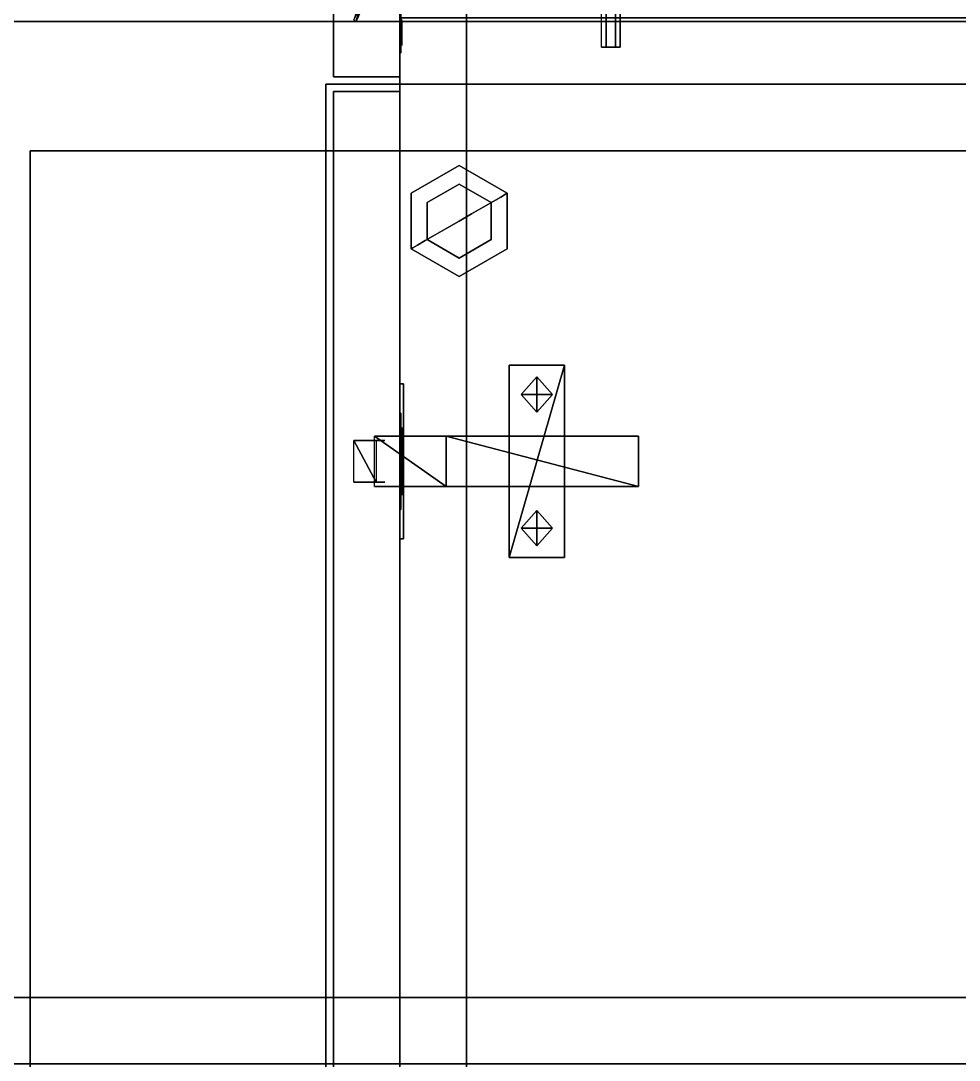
# Model space of a CAD drawing. Extents: x 0 to 4068, y -150 to 4325.
# Drawn here: x 1700.5 to 1954.2, y 1933.5 to 2214.7 of the extents above; entities that cross this region are included whole.
import ezdxf

# ---------------------------------------------------------------- set-up
doc = ezdxf.new("R2010")
doc.units = 0
for name, color, linetype in [('LAYER0', 7, 'CONTINUOUS'), ('LAYER456', 7, 'CONTINUOUS'), ('LAYER465', 7, 'CONTINUOUS'), ('LAYER466', 7, 'CONTINUOUS'), ('LAYER475', 7, 'CONTINUOUS'), ('LAYER669', 253, 'CONTINUOUS'), ('LAYER689', 254, 'CONTINUOUS'), ('LAYER696', 28, 'CONTINUOUS'), ('LAYER697', 253, 'CONTINUOUS'), ('LAYER698', 28, 'CONTINUOUS'), ('LAYER699', 253, 'CONTINUOUS'), ('LAYER700', 253, 'CONTINUOUS'), ('LAYER757', 7, 'CONTINUOUS'), ('LAYER758', 7, 'CONTINUOUS'), ('LAYER760', 7, 'CONTINUOUS'), ('LAYER772', 28, 'CONTINUOUS'), ('LAYER773', 253, 'CONTINUOUS'), ('LAYER775', 254, 'CONTINUOUS'), ('LAYER776', 253, 'CONTINUOUS'), ('LAYER778', 45, 'CONTINUOUS'), ('LAYER779', 45, 'CONTINUOUS'), ('LAYER781', 45, 'CONTINUOUS'), ('LAYER785', 253, 'CONTINUOUS'), ('LAYER821', 19, 'CONTINUOUS')]:
    doc.layers.add(name, color=color, linetype=linetype)

msp = doc.modelspace()

# ---------------------------------------------------------------- linework, layer by layer
at = {"layer": 'LAYER0', "invisible_edges": 1}
for points in [[(4068, 4325, -5), (0, -150, -5), (0, 4325, -5), (4068, 4325, -5)], [(0, -150, -5), (4068, 4325, -5), (4068, -150, -5), (0, -150, -5)], [(4068, -150), (0, 4325), (0, -150), (4068, -150)], [(0, 4325), (4068, -150), (4068, 4325), (0, 4325)]]:
    msp.add_3dface(points, dxfattribs=at)
at = {"layer": 'LAYER456', "invisible_edges": 1}
for points in [[(2153, 1950.5, 149), (1617, 2214.5, 149), (2153, 2214.5, 149), (2153, 1950.5, 149)], [(1617, 2214.5, 149), (2153, 1950.5, 149), (1617, 1950.5, 149), (1617, 2214.5, 149)], [(2153, 2214.5, 167), (1617, 2214.5, 149), (1617, 2214.5, 167), (2153, 2214.5, 167)], [(1617, 2214.5, 149), (2153, 2214.5, 167), (2153, 2214.5, 149), (1617, 2214.5, 149)], [(1617, 1950.5, 167), (2153, 2214.5, 167), (1617, 2214.5, 167), (1617, 1950.5, 167)], [(2153, 2214.5, 167), (1617, 1950.5, 167), (2153, 1950.5, 167), (2153, 2214.5, 167)], [(2153, 1950.5, 149), (1617, 1950.5, 167), (1617, 1950.5, 149), (2153, 1950.5, 149)], [(1617, 1950.5, 167), (2153, 1950.5, 149), (2153, 1950.5, 167), (1617, 1950.5, 167)]]:
    msp.add_3dface(points, dxfattribs=at)
at = {"layer": 'LAYER465', "invisible_edges": 1}
for points in [[(2153, 2232.5, 148), (1617, 2214.5, 148), (1617, 2232.5, 148), (2153, 2232.5, 148)], [(1617, 2214.5, 148), (2153, 2232.5, 148), (2153, 2214.5, 148), (1617, 2214.5, 148)], [(2153, 2214.5, 868), (1617, 2232.5, 868), (1617, 2214.5, 868), (2153, 2214.5, 868)], [(1617, 2232.5, 868), (2153, 2214.5, 868), (2153, 2232.5, 868), (1617, 2232.5, 868)], [(2153, 2214.5, 868), (1617, 2214.5, 148), (2153, 2214.5, 148), (2153, 2214.5, 868)], [(1617, 2214.5, 148), (2153, 2214.5, 868), (1617, 2214.5, 868), (1617, 2214.5, 148)]]:
    msp.add_3dface(points, dxfattribs=at)
at = {"layer": 'LAYER466', "invisible_edges": 1}
for points in [[(2153, 1950.5, 148), (1617, 1950.5, 868), (2153, 1950.5, 868), (2153, 1950.5, 148)], [(1617, 1950.5, 868), (2153, 1950.5, 148), (1617, 1950.5, 148), (1617, 1950.5, 868)], [(2153, 1950.5, 148), (1617, 1932.5, 148), (1617, 1950.5, 148), (2153, 1950.5, 148)], [(1617, 1932.5, 148), (2153, 1950.5, 148), (2153, 1932.5, 148), (1617, 1932.5, 148)], [(2153, 1932.5, 868), (1617, 1950.5, 868), (1617, 1932.5, 868), (2153, 1932.5, 868)], [(1617, 1950.5, 868), (2153, 1932.5, 868), (2153, 1950.5, 868), (1617, 1950.5, 868)]]:
    msp.add_3dface(points, dxfattribs=at)
at = {"layer": 'LAYER475', "invisible_edges": 1}
for points in [[(2128.4, 1950.5, 499), (1637, 2214.5, 499), (2128.4, 2214.5, 499), (2128.4, 1950.5, 499)], [(1637, 2214.5, 499), (2128.4, 1950.5, 499), (1637, 1950.5, 499), (1637, 2214.5, 499)], [(2128.4, 2214.5, 517), (1637, 2214.5, 499), (1637, 2214.5, 517), (2128.4, 2214.5, 517)], [(1637, 2214.5, 499), (2128.4, 2214.5, 517), (2128.4, 2214.5, 499), (1637, 2214.5, 499)], [(1637, 1950.5, 517), (2128.4, 2214.5, 517), (1637, 2214.5, 517), (1637, 1950.5, 517)], [(2128.4, 2214.5, 517), (1637, 1950.5, 517), (2128.4, 1950.5, 517), (2128.4, 2214.5, 517)], [(2128.4, 1950.5, 499), (1637, 1950.5, 517), (1637, 1950.5, 499), (2128.4, 1950.5, 499)], [(1637, 1950.5, 517), (2128.4, 1950.5, 499), (2128.4, 1950.5, 517), (1637, 1950.5, 517)]]:
    msp.add_3dface(points, dxfattribs=at)
at = {"layer": 'LAYER669', "invisible_edges": 1}
for points in [[(2153, 2215.5, 1700), (1803, 2197.5, 1700), (1803, 2215.5, 1700), (2153, 2215.5, 1700)], [(1803, 2197.5, 1700), (2153, 2215.5, 1700), (2153, 2197.5, 1700), (1803, 2197.5, 1700)], [(1803, 2197.5, 1700), (1803, 2215.5, 2360), (1803, 2215.5, 1700), (1803, 2197.5, 1700)], [(1803, 2215.5, 2360), (1803, 2197.5, 1700), (1803, 2197.5, 2360), (1803, 2215.5, 2360)], [(2153, 2197.5, 2360), (1803, 2215.5, 2360), (1803, 2197.5, 2360), (2153, 2197.5, 2360)], [(1803, 2215.5, 2360), (2153, 2197.5, 2360), (2153, 2215.5, 2360), (1803, 2215.5, 2360)], [(1803, 2197.5, 1700), (2153, 2197.5, 2360), (1803, 2197.5, 2360), (1803, 2197.5, 1700)], [(2153, 2197.5, 2360), (1803, 2197.5, 1700), (2153, 2197.5, 1700), (2153, 2197.5, 2360)]]:
    msp.add_3dface(points, dxfattribs=at)
at = {"layer": 'LAYER689'}
for points in [[(1857.5, 2207.5, 2018.5), (1862.5, 2207.5, 2018.5), (1861.25, 2207.5, 2020.665), (1858.75, 2207.5, 2020.665)], [(1857.5, 2207.5, 2018.5), (1858.75, 2207.5, 2016.335), (1861.25, 2207.5, 2016.335), (1862.5, 2207.5, 2018.5)]]:
    msp.add_3dface(points, dxfattribs=at)
at = {"layer": 'LAYER696'}
for points, invisible_edges in [([(1803.25, 2219, 1790), (1803.25, 2214.025, 1790.99), (1803.25, 2215, 1797.5), (1803.25, 2219, 1794)], 2), ([(1803.25, 2214.025, 1815.01), (1803.25, 2219, 1816), (1803.25, 2219, 1812), (1803.25, 2215, 1808.5)], 8), ([(1803.25, 2214.025, 1790.99), (1803.25, 2209.808, 1793.808), (1803.25, 2211.5, 1797.5), (1803.25, 2215, 1797.5)], 10), ([(1803.25, 2209.808, 1812.192), (1803.25, 2214.025, 1815.01), (1803.25, 2215, 1808.5), (1803.25, 2211.5, 1808.5)], 10), ([(1803.5, 2208, 1808.5), (1803.5, 2208, 1797.5), (1803.5, 2215, 1797.5), (1803.5, 2214.791, 1808.317)], 4), ([(1803.25, 2209.808, 1793.808), (1803.25, 2206.99, 1798.025), (1803.25, 2208, 1797.5), (1803.25, 2211.5, 1797.5)], 10), ([(1803.25, 2206.99, 1807.975), (1803.25, 2209.808, 1812.192), (1803.25, 2211.5, 1808.5), (1803.25, 2208, 1808.5)], 10), ([(1803.25, 2206.99, 1798.025), (1803.25, 2206, 1803), (1803.25, 2208, 1803), (1803.25, 2208, 1797.5)], 10), ([(1803.25, 2206, 1803), (1803.25, 2206.99, 1807.975), (1803.25, 2208, 1808.5), (1803.25, 2208, 1803)], 10)]:
    msp.add_3dface(points, dxfattribs=dict(at, invisible_edges=invisible_edges))
at = {"layer": 'LAYER697'}
for points in [[(1791.077, 2214.418, 1808.652), (1796.544, 2232.682, 1808.652), (1790.5, 2214.909, 1808.652), (1791.077, 2214.418, 1808.652)], [(1798.925, 2231.192, 1808.652), (1796.544, 2232.682, 1808.652), (1791.077, 2214.418, 1808.652), (1798.925, 2231.192, 1808.652)], [(1791.077, 2214.418, 1797.348), (1790.5, 2214.909, 1797.348), (1798.925, 2231.192, 1797.348), (1791.077, 2214.418, 1797.348)]]:
    msp.add_3dface(points, dxfattribs=at)
at = {"layer": 'LAYER698'}
for points, invisible_edges in [([(1803.25, 2219, 2244), (1803.25, 2214.025, 2244.99), (1803.25, 2215, 2251.5), (1803.25, 2219, 2248)], 2), ([(1803.25, 2214.025, 2269.01), (1803.25, 2219, 2270), (1803.25, 2219, 2266), (1803.25, 2215, 2262.5)], 8), ([(1803.25, 2214.025, 2244.99), (1803.25, 2209.808, 2247.808), (1803.25, 2211.5, 2251.5), (1803.25, 2215, 2251.5)], 10), ([(1803.25, 2209.808, 2266.192), (1803.25, 2214.025, 2269.01), (1803.25, 2215, 2262.5), (1803.25, 2211.5, 2262.5)], 10), ([(1803.5, 2208, 2262.5), (1803.5, 2208, 2251.5), (1803.5, 2215, 2251.5), (1803.5, 2214.791, 2262.317)], 4), ([(1803.25, 2209.808, 2247.808), (1803.25, 2206.99, 2252.025), (1803.25, 2208, 2251.5), (1803.25, 2211.5, 2251.5)], 10), ([(1803.25, 2206.99, 2261.975), (1803.25, 2209.808, 2266.192), (1803.25, 2211.5, 2262.5), (1803.25, 2208, 2262.5)], 10), ([(1803.25, 2206.99, 2252.025), (1803.25, 2206, 2257), (1803.25, 2208, 2257), (1803.25, 2208, 2251.5)], 10), ([(1803.25, 2206, 2257), (1803.25, 2206.99, 2261.975), (1803.25, 2208, 2262.5), (1803.25, 2208, 2257)], 10)]:
    msp.add_3dface(points, dxfattribs=dict(at, invisible_edges=invisible_edges))
at = {"layer": 'LAYER699'}
for points in [[(1791.077, 2214.418, 2262.652), (1796.544, 2232.682, 2262.652), (1790.5, 2214.909, 2262.652), (1791.077, 2214.418, 2262.652)], [(1798.925, 2231.192, 2262.652), (1796.544, 2232.682, 2262.652), (1791.077, 2214.418, 2262.652), (1798.925, 2231.192, 2262.652)], [(1791.077, 2214.418, 2251.348), (1790.5, 2214.909, 2251.348), (1798.925, 2231.192, 2251.348), (1791.077, 2214.418, 2251.348)]]:
    msp.add_3dface(points, dxfattribs=at)
at = {"layer": 'LAYER700', "invisible_edges": 1}
for points in [[(1785, 2621, 1703), (1803, 2199.5, 1703), (1785, 2199.5, 1703), (1785, 2621, 1703)], [(1803, 2199.5, 1703), (1785, 2621, 1703), (1803, 2621, 1703), (1803, 2199.5, 1703)], [(1803, 2621, 2357), (1785, 2199.5, 2357), (1803, 2199.5, 2357), (1803, 2621, 2357)], [(1785, 2199.5, 2357), (1803, 2621, 2357), (1785, 2621, 2357), (1785, 2199.5, 2357)], [(1785, 2199.5, 2357), (1785, 2621, 1703), (1785, 2199.5, 1703), (1785, 2199.5, 2357)], [(1785, 2621, 1703), (1785, 2199.5, 2357), (1785, 2621, 2357), (1785, 2621, 1703)], [(1803, 2621, 2357), (1803, 2199.5, 1703), (1803, 2621, 1703), (1803, 2621, 2357)], [(1803, 2199.5, 1703), (1803, 2621, 2357), (1803, 2199.5, 2357), (1803, 2199.5, 1703)], [(1785, 2199.5, 2357), (1803, 2199.5, 1703), (1803, 2199.5, 2357), (1785, 2199.5, 2357)], [(1803, 2199.5, 1703), (1785, 2199.5, 2357), (1785, 2199.5, 1703), (1803, 2199.5, 1703)]]:
    msp.add_3dface(points, dxfattribs=at)
at = {"layer": 'LAYER757', "invisible_edges": 1}
for points in [[(2153, 2179.5, 2359), (1803, 1460.5, 2359), (2153, 1460.5, 2359), (2153, 2179.5, 2359)], [(1803, 1460.5, 2359), (2153, 2179.5, 2359), (1803, 2179.5, 2359), (1803, 1460.5, 2359)], [(2153, 2179.5, 2359), (1803, 2179.5, 2341), (1803, 2179.5, 2359), (2153, 2179.5, 2359)], [(1803, 2179.5, 2341), (2153, 2179.5, 2359), (2153, 2179.5, 2341), (1803, 2179.5, 2341)], [(1803, 2179.5, 2341), (1803, 1460.5, 2359), (1803, 2179.5, 2359), (1803, 2179.5, 2341)], [(1803, 1460.5, 2359), (1803, 2179.5, 2341), (1803, 1460.5, 2341), (1803, 1460.5, 2359)], [(1803, 2179.5, 2341), (2153, 1460.5, 2341), (1803, 1460.5, 2341), (1803, 2179.5, 2341)], [(2153, 1460.5, 2341), (1803, 2179.5, 2341), (2153, 2179.5, 2341), (2153, 1460.5, 2341)]]:
    msp.add_3dface(points, dxfattribs=at)
at = {"layer": 'LAYER758', "invisible_edges": 1}
for points in [[(2153, 1460.5, 1901), (1803, 2179.5, 1901), (2153, 2179.5, 1901), (2153, 1460.5, 1901)], [(1803, 2179.5, 1901), (2153, 1460.5, 1901), (1803, 1460.5, 1901), (1803, 2179.5, 1901)], [(2153, 2179.5, 1919), (1803, 2179.5, 1901), (1803, 2179.5, 1919), (2153, 2179.5, 1919)], [(1803, 2179.5, 1901), (2153, 2179.5, 1919), (2153, 2179.5, 1901), (1803, 2179.5, 1901)], [(1803, 1460.5, 1919), (1803, 2179.5, 1901), (1803, 1460.5, 1901), (1803, 1460.5, 1919)], [(1803, 2179.5, 1901), (1803, 1460.5, 1919), (1803, 2179.5, 1919), (1803, 2179.5, 1901)], [(1803, 1460.5, 1919), (2153, 2179.5, 1919), (1803, 2179.5, 1919), (1803, 1460.5, 1919)], [(2153, 2179.5, 1919), (1803, 1460.5, 1919), (2153, 1460.5, 1919), (2153, 2179.5, 1919)]]:
    msp.add_3dface(points, dxfattribs=at)
at = {"layer": 'LAYER760', "invisible_edges": 1}
for points in [[(2153, 2197.5, 1900), (1803, 2179.5, 1900), (1803, 2197.5, 1900), (2153, 2197.5, 1900)], [(1803, 2179.5, 1900), (2153, 2197.5, 1900), (2153, 2179.5, 1900), (1803, 2179.5, 1900)], [(1803, 2197.5, 2360), (1803, 2179.5, 1900), (1803, 2179.5, 2360), (1803, 2197.5, 2360)], [(1803, 2179.5, 1900), (1803, 2197.5, 2360), (1803, 2197.5, 1900), (1803, 2179.5, 1900)], [(2153, 2179.5, 2360), (1803, 2197.5, 2360), (1803, 2179.5, 2360), (2153, 2179.5, 2360)], [(1803, 2197.5, 2360), (2153, 2179.5, 2360), (2153, 2197.5, 2360), (1803, 2197.5, 2360)], [(1803, 2197.5, 2360), (2153, 2197.5, 1900), (1803, 2197.5, 1900), (1803, 2197.5, 2360)], [(2153, 2197.5, 1900), (1803, 2197.5, 2360), (2153, 2197.5, 2360), (2153, 2197.5, 1900)], [(2153, 2179.5, 2360), (1803, 2179.5, 1900), (2153, 2179.5, 1900), (2153, 2179.5, 2360)], [(1803, 2179.5, 1900), (2153, 2179.5, 2360), (1803, 2179.5, 2360), (1803, 2179.5, 1900)]]:
    msp.add_3dface(points, dxfattribs=at)
at = {"layer": 'LAYER772'}
for points in [[(1803, 2104.5, 2336.5), (1803, 2116.5, 2336.5), (1803, 2104.5, 2336.5)], [(1804, 2116.5, 2318.5), (1803, 2116.5, 2318.5), (1804, 2116.5, 2318.5)], [(1803, 2074.5, 2318.5), (1803, 2116.5, 2318.5), (1804, 2116.5, 2318.5), (1804, 2074.5, 2318.5)], [(1804, 2104.5, 2336.5), (1803, 2104.5, 2336.5), (1803, 2116.5, 2336.5), (1804, 2116.5, 2336.5)], [(1804, 2116.5, 2336.5), (1803, 2116.5, 2336.5), (1803, 2116.5, 2318.5), (1804, 2116.5, 2318.5)], [(1803, 2074.5, 2318.5), (1803, 2074.5, 2336.5), (1803, 2116.5, 2336.5), (1803, 2116.5, 2318.5)], [(1804, 2116.5, 2318.5), (1804, 2116.5, 2336.5), (1804, 2116.5, 2336.5), (1804, 2116.5, 2318.5)], [(1803, 2086.5, 2323.5), (1803, 2104.5, 2323.5), (1803, 2086.5, 2323.5)], [(1804, 2086.5, 2323.5), (1803, 2086.5, 2323.5), (1803, 2104.5, 2323.5), (1804, 2104.5, 2323.5)], [(1804, 2104.5, 2323.5), (1803, 2104.5, 2323.5), (1803, 2104.5, 2336.5), (1804, 2104.5, 2336.5)], [(1803, 2086.5, 2336.5), (1803, 2074.5, 2336.5), (1803, 2086.5, 2336.5)], [(1804, 2086.5, 2323.5), (1803, 2086.5, 2323.5), (1803, 2086.5, 2336.5), (1804, 2086.5, 2336.5)], [(1804, 2086.5, 2336.5), (1803, 2086.5, 2336.5), (1803, 2074.5, 2336.5), (1804, 2074.5, 2336.5)], [(1804, 2074.5, 2336.5), (1803, 2074.5, 2336.5), (1803, 2074.5, 2318.5), (1804, 2074.5, 2318.5)], [(1804, 2074.5, 2318.5), (1804, 2074.5, 2336.5), (1804, 2074.5, 2336.5), (1804, 2074.5, 2318.5)]]:
    msp.add_3dface(points, dxfattribs=at)
for points, invisible_edges in [([(1804, 2116.5, 2318.5), (1804, 2074.5, 2318.5), (1804, 2086.5, 2323.5), (1804, 2104.5, 2323.5)], 10), ([(1804, 2116.5, 2318.5), (1804, 2104.5, 2323.5), (1804, 2104.5, 2336.5), (1804, 2116.5, 2336.5)], 1), ([(1803.25, 2107.51, 2341.475), (1803.25, 2108.5, 2336.5), (1803.25, 2104.5, 2336.5), (1803.25, 2101, 2340.5)], 8), ([(1803.25, 2104.692, 2345.692), (1803.25, 2107.51, 2341.475), (1803.25, 2101, 2340.5), (1803.25, 2101, 2344)], 10), ([(1803.25, 2100.475, 2348.51), (1803.25, 2104.692, 2345.692), (1803.25, 2101, 2344), (1803.25, 2101, 2347.5)], 10), ([(1803.5, 2100.817, 2340.709), (1803.5, 2090, 2340.5), (1803.5, 2086.5, 2336.5), (1803.5, 2104.5, 2336.5)], 5), ([(1803.5, 2104.5, 2336.5), (1803.5, 2086.5, 2336.5), (1803.5, 2086.5, 2323.5), (1803.5, 2104.5, 2323.5)], 1), ([(1803.25, 2095.5, 2349.5), (1803.25, 2100.475, 2348.51), (1803.25, 2101, 2347.5), (1803.25, 2095.5, 2347.5)], 10), ([(1803.5, 2101, 2347.5), (1803.5, 2090, 2347.5), (1803.5, 2090, 2340.5), (1803.5, 2100.817, 2340.709)], 4), ([(1803.25, 2090.525, 2348.51), (1803.25, 2095.5, 2349.5), (1803.25, 2095.5, 2347.5), (1803.25, 2090, 2347.5)], 10), ([(1803.25, 2086.308, 2345.692), (1803.25, 2090.525, 2348.51), (1803.25, 2090, 2347.5), (1803.25, 2090, 2344)], 10), ([(1803.25, 2082.5, 2336.5), (1803.25, 2083.49, 2341.475), (1803.25, 2090, 2340.5), (1803.25, 2086.5, 2336.5)], 2), ([(1803.25, 2083.49, 2341.475), (1803.25, 2086.308, 2345.692), (1803.25, 2090, 2344), (1803.25, 2090, 2340.5)], 10), ([(1804, 2074.5, 2318.5), (1804, 2086.5, 2323.5), (1804, 2086.5, 2336.5), (1804, 2074.5, 2336.5)], 1)]:
    msp.add_3dface(points, dxfattribs=dict(at, invisible_edges=invisible_edges))
at = {"layer": 'LAYER773'}
for points in [[(1832.5, 2121.5, 2339.01), (1832.5, 2121.5, 2341), (1847.5, 2121.5, 2341), (1832.5, 2121.5, 2339.01)], [(1832.5, 2121.5, 2339.01), (1847.5, 2121.5, 2341), (1847.5, 2121.5, 2339.01), (1832.5, 2121.5, 2339.01)], [(1832.5, 2069.5, 2341), (1832.5, 2121.5, 2341), (1832.5, 2121.5, 2339.01), (1832.5, 2069.5, 2341)], [(1832.5, 2069.5, 2341), (1832.5, 2121.5, 2339.01), (1832.5, 2069.5, 2339.01), (1832.5, 2069.5, 2341)], [(1832.5, 2069.5, 2339.01), (1832.5, 2121.5, 2339.01), (1847.5, 2121.5, 2339.01), (1832.5, 2069.5, 2339.01)], [(1832.5, 2069.5, 2339.01), (1847.5, 2121.5, 2339.01), (1847.5, 2069.5, 2339.01), (1832.5, 2069.5, 2339.01)], [(1847.5, 2121.5, 2339.01), (1847.5, 2121.5, 2341), (1847.5, 2069.5, 2341), (1847.5, 2121.5, 2339.01)], [(1847.5, 2121.5, 2339.01), (1847.5, 2069.5, 2341), (1847.5, 2069.5, 2339.01), (1847.5, 2121.5, 2339.01)], [(1840, 2118.383, 2339.01), (1840, 2108.791, 2339.01), (1835.757, 2113.587, 2339.01), (1840, 2118.383, 2339.01)], [(1840, 2118.383, 2339.01), (1840, 2118.383, 2338.016), (1835.757, 2113.587, 2339.01), (1840, 2118.383, 2339.01)], [(1835.757, 2113.587, 2339.01), (1840, 2118.383, 2338.016), (1835.757, 2113.587, 2338.016), (1835.757, 2113.587, 2339.01)], [(1840, 2118.383, 2338.016), (1844.243, 2113.587, 2338.016), (1835.757, 2113.587, 2338.016), (1840, 2118.383, 2338.016)], [(1844.243, 2113.587, 2338.016), (1840, 2118.383, 2338.016), (1844.243, 2113.587, 2339.01), (1844.243, 2113.587, 2338.016)], [(1844.243, 2113.587, 2339.01), (1840, 2118.383, 2338.016), (1840, 2118.383, 2339.01), (1844.243, 2113.587, 2339.01)], [(1840, 2118.383, 2339.01), (1844.243, 2113.587, 2339.01), (1840, 2108.791, 2339.01), (1840, 2118.383, 2339.01)], [(1835.757, 2113.587, 2338.016), (1840, 2108.791, 2338.016), (1835.757, 2113.587, 2339.01), (1835.757, 2113.587, 2338.016)], [(1835.757, 2113.587, 2339.01), (1840, 2108.791, 2338.016), (1840, 2108.791, 2339.01), (1835.757, 2113.587, 2339.01)], [(1835.757, 2113.587, 2338.016), (1844.243, 2113.587, 2338.016), (1840, 2108.791, 2338.016), (1835.757, 2113.587, 2338.016)], [(1840, 2108.791, 2338.016), (1844.243, 2113.587, 2338.016), (1840, 2108.791, 2339.01), (1840, 2108.791, 2338.016)], [(1840, 2108.791, 2339.01), (1844.243, 2113.587, 2338.016), (1844.243, 2113.587, 2339.01), (1840, 2108.791, 2339.01)], [(1791.077, 2101.152, 2342.082), (1796.544, 2101.152, 2323.818), (1790.5, 2101.152, 2341.591), (1791.077, 2101.152, 2342.082)], [(1790.5, 2089.848, 2341.591), (1790.5, 2101.152, 2341.591), (1796.544, 2089.848, 2323.818), (1790.5, 2089.848, 2341.591)], [(1796.544, 2089.848, 2323.818), (1790.5, 2101.152, 2341.591), (1796.544, 2101.152, 2323.818), (1796.544, 2089.848, 2323.818)], [(1798.925, 2101.152, 2325.308), (1796.544, 2101.152, 2323.818), (1791.077, 2101.152, 2342.082), (1798.925, 2101.152, 2325.308)], [(1815.5, 2102.283, 2333.042), (1815.5, 2102.283, 2326.079), (1796.135, 2102.283, 2330.058), (1815.5, 2102.283, 2333.042)], [(1796.135, 2102.283, 2330.058), (1815.5, 2102.283, 2326.079), (1796.135, 2102.283, 2323.094), (1796.135, 2102.283, 2330.058)], [(1796.135, 2088.717, 2323.094), (1796.135, 2102.283, 2323.094), (1815.5, 2088.717, 2326.079), (1796.135, 2088.717, 2323.094)], [(1815.5, 2088.717, 2326.079), (1796.135, 2102.283, 2323.094), (1815.5, 2102.283, 2326.079), (1815.5, 2088.717, 2326.079)], [(1867.5, 2102.283, 2341), (1867.5, 2102.283, 2326.079), (1815.5, 2102.283, 2341), (1867.5, 2102.283, 2341)], [(1815.5, 2102.283, 2341), (1867.5, 2102.283, 2326.079), (1815.5, 2102.283, 2326.079), (1815.5, 2102.283, 2341)], [(1815.5, 2088.717, 2326.079), (1815.5, 2102.283, 2326.079), (1867.5, 2088.717, 2326.079), (1815.5, 2088.717, 2326.079)], [(1867.5, 2088.717, 2326.079), (1815.5, 2102.283, 2326.079), (1867.5, 2102.283, 2326.079), (1867.5, 2088.717, 2326.079)], [(1867.5, 2088.717, 2341), (1867.5, 2088.717, 2326.079), (1867.5, 2102.283, 2341), (1867.5, 2088.717, 2341)], [(1867.5, 2102.283, 2341), (1867.5, 2088.717, 2326.079), (1867.5, 2102.283, 2326.079), (1867.5, 2102.283, 2341)], [(1791.077, 2089.848, 2342.082), (1790.5, 2089.848, 2341.591), (1798.925, 2089.848, 2325.308), (1791.077, 2089.848, 2342.082)], [(1798.925, 2089.848, 2325.308), (1790.5, 2089.848, 2341.591), (1796.544, 2089.848, 2323.818), (1798.925, 2089.848, 2325.308)], [(1796.135, 2088.717, 2330.058), (1796.135, 2088.717, 2323.094), (1815.5, 2088.717, 2333.042), (1796.135, 2088.717, 2330.058)], [(1815.5, 2088.717, 2333.042), (1796.135, 2088.717, 2323.094), (1815.5, 2088.717, 2326.079), (1815.5, 2088.717, 2333.042)], [(1815.5, 2088.717, 2341), (1815.5, 2088.717, 2326.079), (1867.5, 2088.717, 2341), (1815.5, 2088.717, 2341)], [(1867.5, 2088.717, 2341), (1815.5, 2088.717, 2326.079), (1867.5, 2088.717, 2326.079), (1867.5, 2088.717, 2341)], [(1840, 2082.209, 2339.01), (1840, 2072.617, 2339.01), (1835.757, 2077.413, 2339.01), (1840, 2082.209, 2339.01)], [(1840, 2082.209, 2339.01), (1840, 2082.209, 2338.016), (1835.757, 2077.413, 2339.01), (1840, 2082.209, 2339.01)], [(1835.757, 2077.413, 2339.01), (1840, 2082.209, 2338.016), (1835.757, 2077.413, 2338.016), (1835.757, 2077.413, 2339.01)], [(1840, 2082.209, 2338.016), (1844.243, 2077.413, 2338.016), (1835.757, 2077.413, 2338.016), (1840, 2082.209, 2338.016)], [(1844.243, 2077.413, 2338.016), (1840, 2082.209, 2338.016), (1844.243, 2077.413, 2339.01), (1844.243, 2077.413, 2338.016)], [(1844.243, 2077.413, 2339.01), (1840, 2082.209, 2338.016), (1840, 2082.209, 2339.01), (1844.243, 2077.413, 2339.01)], [(1840, 2082.209, 2339.01), (1844.243, 2077.413, 2339.01), (1840, 2072.617, 2339.01), (1840, 2082.209, 2339.01)], [(1835.757, 2077.413, 2338.016), (1840, 2072.617, 2338.016), (1835.757, 2077.413, 2339.01), (1835.757, 2077.413, 2338.016)], [(1835.757, 2077.413, 2339.01), (1840, 2072.617, 2338.016), (1840, 2072.617, 2339.01), (1835.757, 2077.413, 2339.01)], [(1835.757, 2077.413, 2338.016), (1844.243, 2077.413, 2338.016), (1840, 2072.617, 2338.016), (1835.757, 2077.413, 2338.016)], [(1840, 2072.617, 2338.016), (1844.243, 2077.413, 2338.016), (1840, 2072.617, 2339.01), (1840, 2072.617, 2338.016)], [(1840, 2072.617, 2339.01), (1844.243, 2077.413, 2338.016), (1844.243, 2077.413, 2339.01), (1840, 2072.617, 2339.01)], [(1847.5, 2069.5, 2339.01), (1847.5, 2069.5, 2341), (1832.5, 2069.5, 2341), (1847.5, 2069.5, 2339.01)], [(1847.5, 2069.5, 2339.01), (1832.5, 2069.5, 2341), (1832.5, 2069.5, 2339.01), (1847.5, 2069.5, 2339.01)]]:
    msp.add_3dface(points, dxfattribs=at)
at = {"layer": 'LAYER775'}
for points, invisible_edges in [([(1819, 2175.5, 2289.166), (1819, 2145.5, 2289.166), (1806.01, 2153, 2289.166), (1806.01, 2168, 2289.166)], 1), ([(1819, 2145.5, 2129.83), (1819, 2175.5, 2129.83), (1806.01, 2168, 2129.83), (1806.01, 2153, 2129.83)], 1), ([(1819, 2175.5, 2289.166), (1806.01, 2168, 2289.166), (1806.01, 2168, 2314.062), (1819, 2175.5, 2314.062)], 8), ([(1806.452, 2167.744, 2317.928), (1806.01, 2168, 2314.062), (1819, 2175.5, 2314.062), (1819, 2174.989, 2317.928)], 13), ([(1819, 2175.5, 2289.166), (1819, 2145.5, 2289.166), (1806.01, 2153, 2289.166), (1806.01, 2168, 2289.166)], 1), ([(1819, 2174.989, 2101.067), (1819, 2175.5, 2104.934), (1806.01, 2168, 2104.934), (1806.452, 2167.744, 2101.067)], 13), ([(1807.75, 2166.995, 2321.531), (1806.452, 2167.744, 2317.928), (1819, 2174.989, 2317.928), (1819, 2173.49, 2321.531)], 15), ([(1819, 2173.49, 2097.465), (1819, 2174.989, 2101.067), (1806.452, 2167.744, 2101.067), (1807.75, 2166.995, 2097.465)], 15), ([(1809.814, 2165.803, 2324.625), (1807.75, 2166.995, 2321.531), (1819, 2173.49, 2321.531), (1819, 2171.107, 2324.625)], 15), ([(1819, 2171.107, 2094.371), (1819, 2173.49, 2097.465), (1807.75, 2166.995, 2097.465), (1809.814, 2165.803, 2094.371)], 15), ([(1831.99, 2168, 2289.166), (1819, 2175.5, 2289.166), (1819, 2145.5, 2289.166), (1831.99, 2153, 2289.166)], 2), ([(1831.99, 2168, 2289.166), (1819, 2175.5, 2289.166), (1819, 2175.5, 2314.062), (1831.99, 2168, 2314.062)], 2), ([(1819, 2174.989, 2317.928), (1819, 2175.5, 2314.062), (1831.99, 2168, 2314.062), (1831.548, 2167.744, 2317.928)], 9), ([(1831.548, 2167.744, 2101.067), (1831.99, 2168, 2104.934), (1819, 2175.5, 2104.934), (1819, 2174.989, 2101.067)], 12), ([(1819, 2173.49, 2321.531), (1819, 2174.989, 2317.928), (1831.548, 2167.744, 2317.928), (1830.25, 2166.995, 2321.531)], 11), ([(1830.25, 2166.995, 2097.465), (1831.548, 2167.744, 2101.067), (1819, 2174.989, 2101.067), (1819, 2173.49, 2097.465)], 14), ([(1819, 2171.107, 2324.625), (1819, 2173.49, 2321.531), (1830.25, 2166.995, 2321.531), (1828.186, 2165.803, 2324.625)], 11), ([(1828.186, 2165.803, 2094.371), (1830.25, 2166.995, 2097.465), (1819, 2173.49, 2097.465), (1819, 2171.107, 2094.371)], 14), ([(1812.505, 2164.25, 2326.999), (1809.814, 2165.803, 2324.625), (1819, 2171.107, 2324.625), (1819, 2168, 2326.999)], 15), ([(1819, 2168, 2091.997), (1819, 2171.107, 2094.371), (1809.814, 2165.803, 2094.371), (1812.505, 2164.25, 2091.997)], 15), ([(1819, 2168, 2326.999), (1819, 2171.107, 2324.625), (1828.186, 2165.803, 2324.625), (1825.495, 2164.25, 2326.999)], 11), ([(1825.495, 2164.25, 2091.997), (1828.186, 2165.803, 2094.371), (1819, 2171.107, 2094.371), (1819, 2168, 2091.997)], 14), ([(1806.452, 2167.744, 2101.067), (1806.01, 2168, 2104.934), (1806.01, 2153, 2104.934), (1806.452, 2153.256, 2101.067)], 9), ([(1806.452, 2153.256, 2317.928), (1806.01, 2153, 2314.062), (1806.01, 2168, 2314.062), (1806.452, 2167.744, 2317.928)], 12), ([(1819, 2170.5, 2129.83), (1819, 2150.5, 2129.83), (1810.34, 2155.5, 2129.83), (1810.34, 2165.5, 2129.83)], 1), ([(1819, 2170.5, 2289.166), (1810.34, 2165.5, 2289.166), (1810.34, 2165.5, 2129.83), (1819, 2170.5, 2129.83)], 2), ([(1815.638, 2162.441, 2328.491), (1812.505, 2164.25, 2326.999), (1819, 2168, 2326.999), (1819, 2164.382, 2328.491)], 15), ([(1819, 2164.382, 2090.505), (1819, 2168, 2091.997), (1812.505, 2164.25, 2091.997), (1815.638, 2162.441, 2090.505)], 15), ([(1827.66, 2165.5, 2129.83), (1819, 2170.5, 2129.83), (1819, 2150.5, 2129.83), (1827.66, 2155.5, 2129.83)], 2), ([(1827.66, 2165.5, 2289.166), (1819, 2170.5, 2289.166), (1819, 2170.5, 2129.83), (1827.66, 2165.5, 2129.83)], 8), ([(1819, 2164.382, 2328.491), (1819, 2168, 2326.999), (1825.495, 2164.25, 2326.999), (1822.362, 2162.441, 2328.491)], 11), ([(1822.362, 2162.441, 2090.505), (1825.495, 2164.25, 2091.997), (1819, 2168, 2091.997), (1819, 2164.382, 2090.505)], 14), ([(1831.548, 2167.744, 2317.928), (1831.99, 2168, 2314.062), (1831.99, 2153, 2314.062), (1831.548, 2153.256, 2317.928)], 12), ([(1831.548, 2153.256, 2101.067), (1831.99, 2153, 2104.934), (1831.99, 2168, 2104.934), (1831.548, 2167.744, 2101.067)], 9), ([(1807.75, 2166.995, 2097.465), (1806.452, 2167.744, 2101.067), (1806.452, 2153.256, 2101.067), (1807.75, 2154.005, 2097.465)], 11), ([(1807.75, 2154.005, 2321.531), (1806.452, 2153.256, 2317.928), (1806.452, 2167.744, 2317.928), (1807.75, 2166.995, 2321.531)], 14), ([(1809.814, 2165.803, 2094.371), (1807.75, 2166.995, 2097.465), (1807.75, 2154.005, 2097.465), (1809.814, 2155.197, 2094.371)], 11), ([(1809.814, 2155.197, 2324.625), (1807.75, 2154.005, 2321.531), (1807.75, 2166.995, 2321.531), (1809.814, 2165.803, 2324.625)], 14), ([(1812.505, 2156.75, 2326.999), (1809.814, 2155.197, 2324.625), (1809.814, 2165.803, 2324.625), (1812.505, 2164.25, 2326.999)], 14), ([(1812.505, 2164.25, 2091.997), (1809.814, 2165.803, 2094.371), (1809.814, 2155.197, 2094.371), (1812.505, 2156.75, 2091.997)], 11), ([(1810.34, 2165.5, 2289.166), (1810.34, 2155.5, 2289.166), (1810.34, 2155.5, 2129.83), (1810.34, 2165.5, 2129.83)], 10), ([(1825.495, 2164.25, 2326.999), (1828.186, 2165.803, 2324.625), (1828.186, 2155.197, 2324.625), (1825.495, 2156.75, 2326.999)], 14), ([(1825.495, 2156.75, 2091.997), (1828.186, 2155.197, 2094.371), (1828.186, 2165.803, 2094.371), (1825.495, 2164.25, 2091.997)], 11), ([(1827.66, 2155.5, 2289.166), (1827.66, 2165.5, 2289.166), (1827.66, 2165.5, 2129.83), (1827.66, 2155.5, 2129.83)], 2), ([(1828.186, 2165.803, 2324.625), (1830.25, 2166.995, 2321.531), (1830.25, 2154.005, 2321.531), (1828.186, 2155.197, 2324.625)], 14), ([(1828.186, 2155.197, 2094.371), (1830.25, 2154.005, 2097.465), (1830.25, 2166.995, 2097.465), (1828.186, 2165.803, 2094.371)], 11), ([(1830.25, 2166.995, 2321.531), (1831.548, 2167.744, 2317.928), (1831.548, 2153.256, 2317.928), (1830.25, 2154.005, 2321.531)], 14), ([(1830.25, 2154.005, 2097.465), (1831.548, 2153.256, 2101.067), (1831.548, 2167.744, 2101.067), (1830.25, 2166.995, 2097.465)], 11), ([(1815.638, 2158.559, 2328.491), (1812.505, 2156.75, 2326.999), (1812.505, 2164.25, 2326.999), (1815.638, 2162.441, 2328.491)], 14), ([(1815.638, 2162.441, 2090.505), (1812.505, 2164.25, 2091.997), (1812.505, 2156.75, 2091.997), (1815.638, 2158.559, 2090.505)], 11), ([(1819, 2160.5, 2330.134), (1815.638, 2162.441, 2328.491), (1819, 2164.382, 2328.491), (1819, 2160.5, 2330.134)], 7), ([(1819, 2160.5, 2089.996), (1819, 2164.382, 2090.505), (1815.638, 2162.441, 2090.505), (1819, 2160.5, 2089.996)], 7), ([(1819, 2160.5, 2330.134), (1815.638, 2158.559, 2328.491), (1815.638, 2162.441, 2328.491), (1819, 2160.5, 2330.134)], 6), ([(1819, 2160.5, 2089.996), (1815.638, 2162.441, 2090.505), (1815.638, 2158.559, 2090.505), (1819, 2160.5, 2089.996)], 3), ([(1819, 2160.5, 2330.134), (1819, 2164.382, 2328.491), (1822.362, 2162.441, 2328.491), (1819, 2160.5, 2330.134)], 3), ([(1819, 2160.5, 2089.996), (1822.362, 2162.441, 2090.505), (1819, 2164.382, 2090.505), (1819, 2160.5, 2089.996)], 6), ([(1819, 2160.5, 2330.134), (1822.362, 2162.441, 2328.491), (1822.362, 2158.559, 2328.491), (1819, 2160.5, 2330.134)], 6), ([(1819, 2160.5, 2089.996), (1822.362, 2158.559, 2090.505), (1822.362, 2162.441, 2090.505), (1819, 2160.5, 2089.996)], 3), ([(1822.362, 2162.441, 2328.491), (1825.495, 2164.25, 2326.999), (1825.495, 2156.75, 2326.999), (1822.362, 2158.559, 2328.491)], 14), ([(1822.362, 2158.559, 2090.505), (1825.495, 2156.75, 2091.997), (1825.495, 2164.25, 2091.997), (1822.362, 2162.441, 2090.505)], 11), ([(1819, 2160.5, 2330.134), (1819, 2156.618, 2328.491), (1815.638, 2158.559, 2328.491), (1819, 2160.5, 2330.134)], 3), ([(1819, 2160.5, 2089.996), (1815.638, 2158.559, 2090.505), (1819, 2156.618, 2090.505), (1819, 2160.5, 2089.996)], 6), ([(1819, 2160.5, 2330.134), (1822.362, 2158.559, 2328.491), (1819, 2156.618, 2328.491), (1819, 2160.5, 2330.134)], 7), ([(1819, 2160.5, 2089.996), (1819, 2156.618, 2090.505), (1822.362, 2158.559, 2090.505), (1819, 2160.5, 2089.996)], 7), ([(1812.505, 2156.75, 2091.997), (1809.814, 2155.197, 2094.371), (1819, 2149.893, 2094.371), (1819, 2153, 2091.997)], 14), ([(1819, 2153, 2326.999), (1819, 2149.893, 2324.625), (1809.814, 2155.197, 2324.625), (1812.505, 2156.75, 2326.999)], 11), ([(1819, 2156.618, 2328.491), (1819, 2153, 2326.999), (1812.505, 2156.75, 2326.999), (1815.638, 2158.559, 2328.491)], 11), ([(1815.638, 2158.559, 2090.505), (1812.505, 2156.75, 2091.997), (1819, 2153, 2091.997), (1819, 2156.618, 2090.505)], 14), ([(1822.362, 2158.559, 2328.491), (1825.495, 2156.75, 2326.999), (1819, 2153, 2326.999), (1819, 2156.618, 2328.491)], 15), ([(1819, 2156.618, 2090.505), (1819, 2153, 2091.997), (1825.495, 2156.75, 2091.997), (1822.362, 2158.559, 2090.505)], 15), ([(1825.495, 2156.75, 2326.999), (1828.186, 2155.197, 2324.625), (1819, 2149.893, 2324.625), (1819, 2153, 2326.999)], 15), ([(1819, 2153, 2091.997), (1819, 2149.893, 2094.371), (1828.186, 2155.197, 2094.371), (1825.495, 2156.75, 2091.997)], 15), ([(1807.75, 2154.005, 2097.465), (1806.452, 2153.256, 2101.067), (1819, 2146.011, 2101.067), (1819, 2147.51, 2097.465)], 14), ([(1819, 2147.51, 2321.531), (1819, 2146.011, 2317.928), (1806.452, 2153.256, 2317.928), (1807.75, 2154.005, 2321.531)], 11), ([(1809.814, 2155.197, 2094.371), (1807.75, 2154.005, 2097.465), (1819, 2147.51, 2097.465), (1819, 2149.893, 2094.371)], 14), ([(1819, 2149.893, 2324.625), (1819, 2147.51, 2321.531), (1807.75, 2154.005, 2321.531), (1809.814, 2155.197, 2324.625)], 11), ([(1810.34, 2155.5, 2289.166), (1819, 2150.5, 2289.166), (1819, 2150.5, 2129.83), (1810.34, 2155.5, 2129.83)], 8), ([(1828.186, 2155.197, 2324.625), (1830.25, 2154.005, 2321.531), (1819, 2147.51, 2321.531), (1819, 2149.893, 2324.625)], 15), ([(1819, 2149.893, 2094.371), (1819, 2147.51, 2097.465), (1830.25, 2154.005, 2097.465), (1828.186, 2155.197, 2094.371)], 15), ([(1819, 2147.51, 2097.465), (1819, 2146.011, 2101.067), (1831.548, 2153.256, 2101.067), (1830.25, 2154.005, 2097.465)], 15), ([(1830.25, 2154.005, 2321.531), (1831.548, 2153.256, 2317.928), (1819, 2146.011, 2317.928), (1819, 2147.51, 2321.531)], 15), ([(1806.452, 2153.256, 2101.067), (1806.01, 2153, 2104.934), (1819, 2145.5, 2104.934), (1819, 2146.011, 2101.067)], 12), ([(1819, 2146.011, 2317.928), (1819, 2145.5, 2314.062), (1806.01, 2153, 2314.062), (1806.452, 2153.256, 2317.928)], 9), ([(1819, 2146.011, 2101.067), (1819, 2145.5, 2104.934), (1831.99, 2153, 2104.934), (1831.548, 2153.256, 2101.067)], 13), ([(1831.548, 2153.256, 2317.928), (1831.99, 2153, 2314.062), (1819, 2145.5, 2314.062), (1819, 2146.011, 2317.928)], 13)]:
    msp.add_3dface(points, dxfattribs=dict(at, invisible_edges=invisible_edges))
for points in [[(1806.01, 2168, 2129.83), (1819, 2175.5, 2129.83), (1819, 2175.5, 2104.934), (1806.01, 2168, 2104.934)], [(1819, 2175.5, 2129.83), (1831.99, 2168, 2129.83), (1831.99, 2168, 2104.934), (1819, 2175.5, 2104.934)], [(1806.01, 2153, 2129.83), (1806.01, 2168, 2129.83), (1806.01, 2168, 2104.934), (1806.01, 2153, 2104.934)], [(1806.01, 2168, 2289.166), (1806.01, 2153, 2289.166), (1806.01, 2153, 2314.062), (1806.01, 2168, 2314.062)], [(1831.99, 2168, 2129.83), (1831.99, 2153, 2129.83), (1831.99, 2153, 2104.934), (1831.99, 2168, 2104.934)], [(1831.99, 2153, 2289.166), (1831.99, 2168, 2289.166), (1831.99, 2168, 2314.062), (1831.99, 2153, 2314.062)], [(1819, 2150.5, 2289.166), (1827.66, 2155.5, 2289.166), (1827.66, 2155.5, 2129.83), (1819, 2150.5, 2129.83)], [(1819, 2145.5, 2129.83), (1806.01, 2153, 2129.83), (1806.01, 2153, 2104.934), (1819, 2145.5, 2104.934)], [(1806.01, 2153, 2289.166), (1819, 2145.5, 2289.166), (1819, 2145.5, 2314.062), (1806.01, 2153, 2314.062)], [(1831.99, 2153, 2129.83), (1819, 2145.5, 2129.83), (1819, 2145.5, 2104.934), (1831.99, 2153, 2104.934)], [(1819, 2145.5, 2289.166), (1831.99, 2153, 2289.166), (1831.99, 2153, 2314.062), (1819, 2145.5, 2314.062)]]:
    msp.add_3dface(points, dxfattribs=at)
at = {"layer": 'LAYER776', "invisible_edges": 1}
for points in [[(1785, 1444.5, 2357), (1803, 2195.5, 2357), (1785, 2195.5, 2357), (1785, 1444.5, 2357)], [(1803, 2195.5, 2357), (1785, 1444.5, 2357), (1803, 1444.5, 2357), (1803, 2195.5, 2357)], [(1785, 2195.5, 1904), (1803, 2195.5, 2357), (1803, 2195.5, 1904), (1785, 2195.5, 1904)], [(1803, 2195.5, 2357), (1785, 2195.5, 1904), (1785, 2195.5, 2357), (1803, 2195.5, 2357)], [(1803, 1444.5, 1904), (1785, 2195.5, 1904), (1803, 2195.5, 1904), (1803, 1444.5, 1904)], [(1785, 2195.5, 1904), (1803, 1444.5, 1904), (1785, 1444.5, 1904), (1785, 2195.5, 1904)], [(1785, 2195.5, 1904), (1785, 1444.5, 2357), (1785, 2195.5, 2357), (1785, 2195.5, 1904)], [(1785, 1444.5, 2357), (1785, 2195.5, 1904), (1785, 1444.5, 1904), (1785, 1444.5, 2357)], [(1803, 1444.5, 1904), (1803, 2195.5, 2357), (1803, 1444.5, 2357), (1803, 1444.5, 1904)], [(1803, 2195.5, 2357), (1803, 1444.5, 1904), (1803, 2195.5, 1904), (1803, 2195.5, 2357)]]:
    msp.add_3dface(points, dxfattribs=at)
at = {"layer": 'LAYER778', "invisible_edges": 1}
for points in [[(2153, 1460.5, 1882), (1783, 2179.5, 1882), (2153, 2179.5, 1882), (2153, 1460.5, 1882)], [(1783, 2179.5, 1882), (2153, 1460.5, 1882), (1783, 1460.5, 1882), (1783, 2179.5, 1882)], [(2153, 2179.5, 1900), (1783, 2179.5, 1882), (1783, 2179.5, 1900), (2153, 2179.5, 1900)], [(1783, 2179.5, 1882), (2153, 2179.5, 1900), (2153, 2179.5, 1882), (1783, 2179.5, 1882)], [(1783, 1460.5, 1900), (1783, 2179.5, 1882), (1783, 1460.5, 1882), (1783, 1460.5, 1900)], [(1783, 2179.5, 1882), (1783, 1460.5, 1900), (1783, 2179.5, 1900), (1783, 2179.5, 1882)], [(1783, 1460.5, 1900), (2153, 2179.5, 1900), (1783, 2179.5, 1900), (1783, 1460.5, 1900)], [(2153, 2179.5, 1900), (1783, 1460.5, 1900), (2153, 1460.5, 1900), (2153, 2179.5, 1900)]]:
    msp.add_3dface(points, dxfattribs=at)
at = {"layer": 'LAYER779', "invisible_edges": 1}
for points in [[(2153, 2179.5, 1518), (1703, 1460.5, 1518), (2153, 1460.5, 1518), (2153, 2179.5, 1518)], [(1703, 1460.5, 1518), (2153, 2179.5, 1518), (1703, 2179.5, 1518), (1703, 1460.5, 1518)], [(1703, 2179.5, 1500), (1703, 1460.5, 1518), (1703, 2179.5, 1518), (1703, 2179.5, 1500)], [(1703, 1460.5, 1518), (1703, 2179.5, 1500), (1703, 1460.5, 1500), (1703, 1460.5, 1518)], [(2153, 2179.5, 1518), (1703, 2179.5, 1500), (1703, 2179.5, 1518), (2153, 2179.5, 1518)], [(1703, 2179.5, 1500), (2153, 2179.5, 1518), (2153, 2179.5, 1500), (1703, 2179.5, 1500)], [(1703, 2179.5, 1500), (2153, 1460.5, 1500), (1703, 1460.5, 1500), (1703, 2179.5, 1500)], [(2153, 1460.5, 1500), (1703, 2179.5, 1500), (2153, 2179.5, 1500), (2153, 1460.5, 1500)]]:
    msp.add_3dface(points, dxfattribs=at)
at = {"layer": 'LAYER781', "invisible_edges": 1}
for points in [[(2153, 2197.501, 1500), (1783, 2179.501, 1500), (1783, 2197.501, 1500), (2153, 2197.501, 1500)], [(1783, 2179.501, 1500), (2153, 2197.501, 1500), (2153, 2179.501, 1500), (1783, 2179.501, 1500)], [(1783, 2197.501, 1900), (1783, 2179.501, 1500), (1783, 2179.501, 1900), (1783, 2197.501, 1900)], [(1783, 2179.501, 1500), (1783, 2197.501, 1900), (1783, 2197.501, 1500), (1783, 2179.501, 1500)], [(2153, 2179.501, 1900), (1783, 2197.501, 1900), (1783, 2179.501, 1900), (2153, 2179.501, 1900)], [(1783, 2197.501, 1900), (2153, 2179.501, 1900), (2153, 2197.501, 1900), (1783, 2197.501, 1900)], [(1783, 2197.501, 1900), (2153, 2197.501, 1500), (1783, 2197.501, 1500), (1783, 2197.501, 1900)], [(2153, 2197.501, 1500), (1783, 2197.501, 1900), (2153, 2197.501, 1900), (2153, 2197.501, 1500)], [(2153, 2179.501, 1900), (1783, 2179.501, 1500), (2153, 2179.501, 1500), (2153, 2179.501, 1900)], [(1783, 2179.501, 1500), (2153, 2179.501, 1900), (1783, 2179.501, 1900), (1783, 2179.501, 1500)]]:
    msp.add_3dface(points, dxfattribs=at)
at = {"layer": 'LAYER785', "invisible_edges": 1}
for points in [[(1803, 1442.5, 2360), (1821, 3797.5, 2360), (1821, 1442.5, 2360), (1803, 1442.5, 2360)], [(1821, 3797.5, 2360), (1803, 1442.5, 2360), (1803, 3797.5, 2360), (1821, 3797.5, 2360)], [(1803, 3797.5, 2420), (1821, 1442.5, 2420), (1821, 3797.5, 2420), (1803, 3797.5, 2420)], [(1821, 1442.5, 2420), (1803, 3797.5, 2420), (1803, 1442.5, 2420), (1821, 1442.5, 2420)], [(1803, 1442.5, 2360), (1803, 3797.5, 2420), (1803, 3797.5, 2360), (1803, 1442.5, 2360)], [(1803, 3797.5, 2420), (1803, 1442.5, 2360), (1803, 1442.5, 2420), (1803, 3797.5, 2420)], [(1821, 1442.5, 2420), (1821, 3797.5, 2360), (1821, 3797.5, 2420), (1821, 1442.5, 2420)], [(1821, 3797.5, 2360), (1821, 1442.5, 2420), (1821, 1442.5, 2360), (1821, 3797.5, 2360)]]:
    msp.add_3dface(points, dxfattribs=at)
at = {"layer": 'LAYER821'}
for points, invisible_edges in [([(1567, 1439, 868), (1627.02, 2249, 868), (2153, 1439, 868), (1567, 1439, 868)], 3), ([(1627.02, 2249, 922), (1567, 1439, 922), (2153, 1439, 922), (1627.02, 2249, 922)], 5), ([(2153, 1439, 868), (1627.02, 2249, 868), (2068, 2249, 868), (2153, 1439, 868)], 5), ([(1627.02, 2249, 922), (2153, 1439, 922), (2068, 2249, 922), (1627.02, 2249, 922)], 3)]:
    msp.add_3dface(points, dxfattribs=dict(at, invisible_edges=invisible_edges))

# ---------------------------------------------------------------- meshes
at = {"layer": 'LAYER689'}
mesh = msp.add_polymesh((2, 6), dxfattribs=dict(at, n_close=True))
for k, corner in enumerate([(1857.5, 2223.5, 2018.5), (1858.75, 2223.5, 2020.665), (1861.25, 2223.5, 2020.665), (1862.5, 2223.5, 2018.5), (1861.25, 2223.5, 2016.335), (1858.75, 2223.5, 2016.335), (1857.5, 2207.5, 2018.5), (1858.75, 2207.5, 2020.665), (1861.25, 2207.5, 2020.665), (1862.5, 2207.5, 2018.5), (1861.25, 2207.5, 2016.335), (1858.75, 2207.5, 2016.335)]):
    mesh.set_mesh_vertex(divmod(k, 6), corner)
at = {"layer": 'LAYER696'}
mesh = msp.add_polymesh((2, 9), dxfattribs=at)
for k, corner in enumerate([(1803.25, 2219, 1790), (1803.25, 2214.025, 1790.99), (1803.25, 2209.808, 1793.808), (1803.25, 2206.99, 1798.025), (1803.25, 2206, 1803), (1803.25, 2206.99, 1807.975), (1803.25, 2209.808, 1812.192), (1803.25, 2214.025, 1815.01), (1803.25, 2219, 1816), (1803, 2219, 1790), (1803, 2214.025, 1790.99), (1803, 2209.808, 1793.808), (1803, 2206.99, 1798.025), (1803, 2206, 1803), (1803, 2206.99, 1807.975), (1803, 2209.808, 1812.192), (1803, 2214.025, 1815.01), (1803, 2219, 1816)]):
    mesh.set_mesh_vertex(divmod(k, 9), corner)
at = {"layer": 'LAYER698'}
mesh = msp.add_polymesh((2, 9), dxfattribs=at)
for k, corner in enumerate([(1803.25, 2219, 2244), (1803.25, 2214.025, 2244.99), (1803.25, 2209.808, 2247.808), (1803.25, 2206.99, 2252.025), (1803.25, 2206, 2257), (1803.25, 2206.99, 2261.975), (1803.25, 2209.808, 2266.192), (1803.25, 2214.025, 2269.01), (1803.25, 2219, 2270), (1803, 2219, 2244), (1803, 2214.025, 2244.99), (1803, 2209.808, 2247.808), (1803, 2206.99, 2252.025), (1803, 2206, 2257), (1803, 2206.99, 2261.975), (1803, 2209.808, 2266.192), (1803, 2214.025, 2269.01), (1803, 2219, 2270)]):
    mesh.set_mesh_vertex(divmod(k, 9), corner)
at = {"layer": 'LAYER772'}
mesh = msp.add_polymesh((2, 9), dxfattribs=at)
for k, corner in enumerate([(1803.25, 2082.5, 2336.5), (1803.25, 2083.49, 2341.475), (1803.25, 2086.308, 2345.692), (1803.25, 2090.525, 2348.51), (1803.25, 2095.5, 2349.5), (1803.25, 2100.475, 2348.51), (1803.25, 2104.692, 2345.692), (1803.25, 2107.51, 2341.475), (1803.25, 2108.5, 2336.5), (1803, 2082.5, 2336.5), (1803, 2083.49, 2341.475), (1803, 2086.308, 2345.692), (1803, 2090.525, 2348.51), (1803, 2095.5, 2349.5), (1803, 2100.475, 2348.51), (1803, 2104.692, 2345.692), (1803, 2107.51, 2341.475), (1803, 2108.5, 2336.5)]):
    mesh.set_mesh_vertex(divmod(k, 9), corner)

doc.saveas('drawing.dxf')
